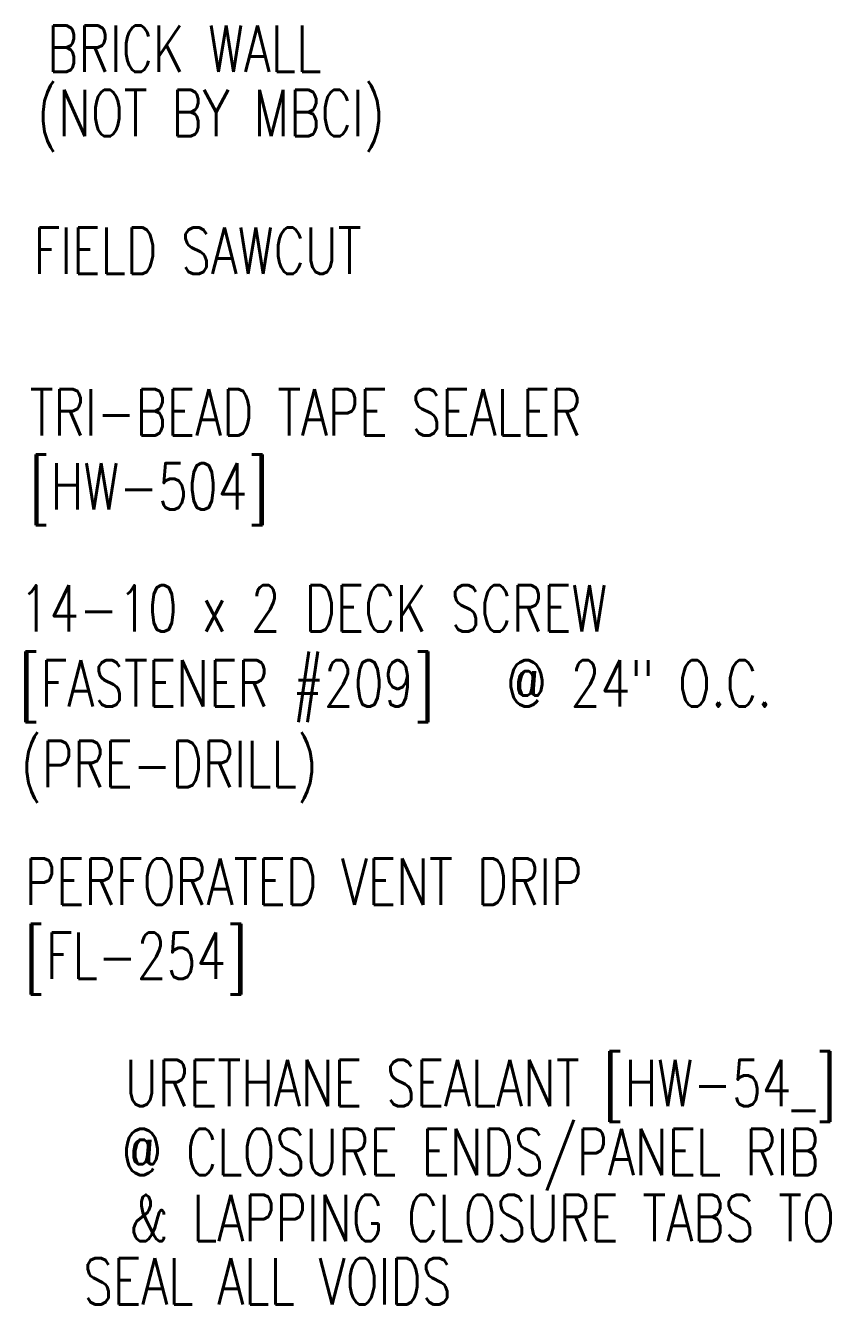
# Model space of a CAD drawing. Header units: inches. Extents: x -3.9 to 41.5, y 6.7 to 43.6.
# Drawn here: x 35.04 to 41.55, y 28.3 to 38.64 of the extents above; entities that cross this region are included whole.
import ezdxf
from ezdxf.enums import TextEntityAlignment as Align

# ---------------------------------------------------------------- set-up
doc = ezdxf.new("R2010")
doc.units = ezdxf.units.IN
doc.header["$MEASUREMENT"] = 0
doc.layers.add('TEXT', color=2, linetype='Continuous')
doc.styles.add('TEXT1', font='ROMANS.shx', dxfattribs={"width": 0.75, "height": 0.375})

# ---------------------------------------------------------------- blocks, each defined once
blk = doc.blocks.new('FD-f209')
at = {"layer": 'TEXT', "style": 'TEXT1', "width": 0.75}
for s, p in [('14-10 x 2 DECK SCREW', (0.0047, -0.0408)), ('[FASTENER #209]', (0.0047, -0.1926))]:
    blk.add_text(s, height=0.09375, dxfattribs=at).set_placement(p)
blk.add_attdef('(QUANTITY)', (0.9884, -0.1926), '', height=0.0938, dxfattribs=at)
at = {"layer": 'TEXT', "style": 'TEXT1', "flags": 1}
for tag, p in [('Color', (0.0241, -0.4137)), ('Calc', (0.0241, -0.4137)), ('OPT1', (0.0241, -0.4137)), ('Opt2', (0.0241, -0.4137)), ('Opt3', (0.0241, -0.4137)), ('Description', (0.0241, -0.4137)), ('Multiple', (0.0241, -0.4137)), ('Part', (0.0241, -0.4137)), ('Spare1', (0.0241, -0.6012)), ('Spare2', (0.0241, -0.6012)), ('Spare3', (0.0241, -0.6012)), ('Spare4', (0.0241, -0.6012)), ('Spare5', (0.0241, -0.6012)), ('Spare6', (0.0241, -0.6012)), ('Spare7', (0.0241, -0.6012)), ('Spare8', (0.0241, -0.6012)), ('Spare9', (0.0241, -0.6012)), ('Spare10', (0.0241, -0.6012))]:
    blk.add_attdef(tag, p, '', height=0.0938, dxfattribs=at)
blk = doc.blocks.new('dsc-FL-254')
at = {"layer": 'TEXT', "style": 'TEXT1', "width": 0.75}
for s, p in [('PERFORATED VENT DRIP', (0, 0)), ('[FL-254]', (0, -0.6))]:
    blk.add_text(s, height=0.375, dxfattribs=at).set_placement(p)
at = {"layer": 'TEXT', "style": 'TEXT1', "flags": 1}
for tag, p in [('COLOR', (0, -1.2)), ('CALC', (0, -1.2)), ('OPT1', (0, -1.2)), ('OPT2', (0, -1.2)), ('OPT3', (0, -1.2)), ('GAGE', (0, -1.2)), ('SHPLN', (0, -1.2)), ('PART', (0, -1.2)), ('DESCRIPTION', (0, -1.2)), ('MULTIPLE', (0, -1.2)), ('SPARE1', (0, -1.8)), ('SPARE2', (0, -1.8)), ('SPARE3', (0, -1.8)), ('SPARE4', (0, -1.8)), ('SPARE5', (0, -1.8)), ('SPARE6', (0, -1.8)), ('SPARE7', (0, -1.8)), ('SPARE8', (0, -1.8)), ('SPARE9', (0, -1.8)), ('SPARE10', (0, -1.8))]:
    blk.add_attdef(tag, p, '', height=0.375, dxfattribs=at)
blk = doc.blocks.new('dsc-HW-504')
at = {"layer": 'TEXT', "style": 'TEXT1', "width": 0.75}
for s, p in [('TRI-BEAD TAPE SEALER', (0, 0)), ('[HW-504]', (0, -0.6))]:
    blk.add_text(s, height=0.375, dxfattribs=at).set_placement(p)
at = {"layer": 'TEXT', "style": 'TEXT1', "flags": 1}
for tag, p in [('COLOR', (0, -1.2)), ('CALC', (0, -1.2)), ('OPT1', (0, -1.2)), ('OPT2', (0, -1.2)), ('OPT3', (0, -1.2)), ('GAGE', (0, -1.2)), ('SHPLN', (0, -1.2)), ('PART', (0, -1.2)), ('DESCRIPTION', (0, -1.2)), ('MULTIPLE', (0, -1.2)), ('SPARE1', (0, -1.8)), ('SPARE2', (0, -1.8)), ('SPARE3', (0, -1.8)), ('SPARE4', (0, -1.8)), ('SPARE5', (0, -1.8)), ('SPARE6', (0, -1.8)), ('SPARE7', (0, -1.8)), ('SPARE8', (0, -1.8)), ('SPARE9', (0, -1.8)), ('SPARE10', (0, -1.8))]:
    blk.add_attdef(tag, p, '', height=0.375, dxfattribs=at)

msp = doc.modelspace()

# ---------------------------------------------------------------- block references
for name, p in [('dsc-HW-504', (35.077, 35.32461)), ('dsc-FL-254', (35.03746, 31.52872))]:
    msp.add_blockref(name, p)
at = {"layer": 'TEXT', "xscale": 4, "yscale": 4, "zscale": 4}
msp.add_blockref('FD-f209', (34.97661, 33.90125), dxfattribs=at).add_auto_attribs({'(QUANTITY)': '@ 24" O.C.'})

# ---------------------------------------------------------------- texts
at = {"layer": 'TEXT', "style": 'TEXT1', "width": 0.75}
for s, p in [('BRICK WALL', (35.2172, 38.26455)), ('(NOT BY MBCI)', (35.13708, 37.74401)), ('FIELD SAWCUT', (35.10729, 36.63069)), ('(PRE-DRILL)', (35.00606, 32.47903))]:
    msp.add_text(s, height=0.375, dxfattribs=at).set_placement(p)
for s, p in [('URETHANE SEALANT [HW-54_]', (41.5957, 29.89795)), ('@ CLOSURE ENDS/PANEL RIB', (41.46262, 29.34173)), ('& LAPPING CLOSURE TABS TO', (41.58443, 28.80741)), ('SEAL ALL VOIDS', (38.48629, 28.29557))]:
    msp.add_text(s, height=0.375, dxfattribs=at).set_placement(p, align=Align.RIGHT)

doc.saveas('drawing.dxf')
